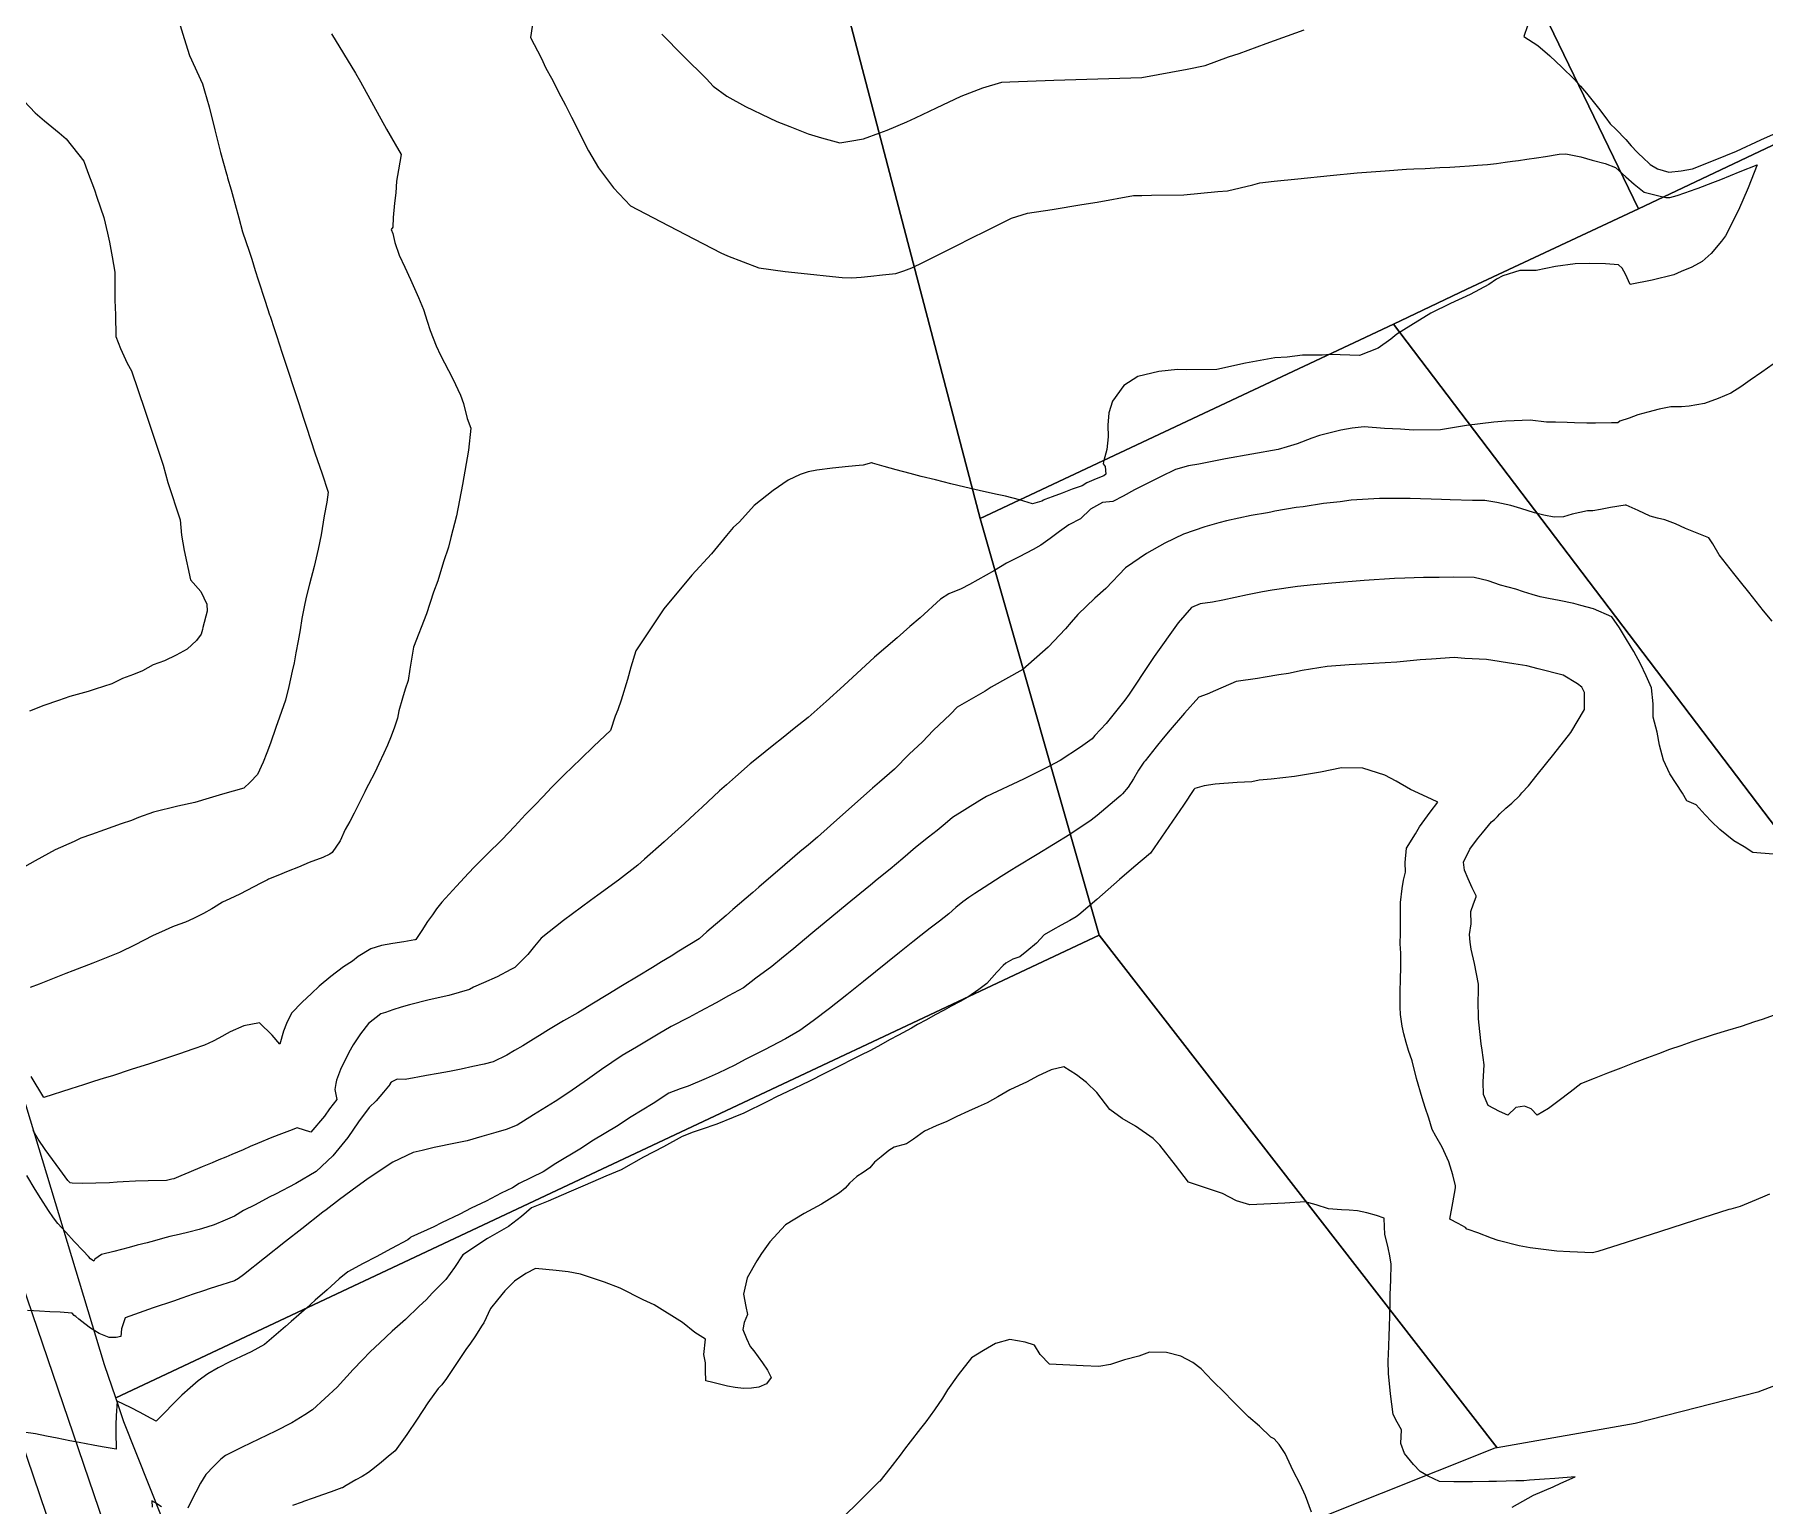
# Model space of a CAD drawing. Header units: inches. Extents: x 11351264 to 11356330, y 6702313 to 6706468.
# Drawn here: x 11352749 to 11353242.9, y 6702904.1 to 6703324.2 of the extents above; entities that cross this region are included whole.
import ezdxf

# ---------------------------------------------------------------- set-up
doc = ezdxf.new("R2010")
doc.units = ezdxf.units.IN
doc.header["$MEASUREMENT"] = 0
doc.layers.add('Shumate_Contours_clip1', color=7, linetype='Continuous', lineweight=0)
doc.layers.add('Shumate_Parcels_clip1', color=7, linetype='Continuous', lineweight=0)
doc.layers.add('Shumate_Streets_clip1', color=7, linetype='Continuous')

msp = doc.modelspace()

# ---------------------------------------------------------------- linework, layer by layer
at = {"layer": 'Shumate_Contours_clip1'}
for points, elevation in [([(11352789.19, 6703331.49), (11352791.74, 6703323.14), (11352793.24, 6703318.24), (11352796.94, 6703310.18), (11352797.52, 6703308.13), (11352798.85, 6703303.59), (11352800.51, 6703297.06), (11352801.58, 6703292.82), (11352802.17, 6703290.53), (11352803.81, 6703284.5), (11352803.99, 6703283.9), (11352804.16, 6703283.33), (11352805.19, 6703279.9), (11352806.35, 6703275.72), (11352807.39, 6703271.89), (11352808.45, 6703267.87), (11352809.4, 6703265.16), (11352810.35, 6703262.34), (11352811.05, 6703260.05), (11352812.04, 6703256.86), (11352812.88, 6703254.15), (11352813.5, 6703252.15), (11352814.18, 6703250.13), (11352814.86, 6703248.1), (11352816.16, 6703244.23), (11352816.29, 6703243.83), (11352817.55, 6703239.99), (11352818.21, 6703237.96), (11352818.87, 6703235.93), (11352819.77, 6703233.19), (11352820.96, 6703229.52), (11352823.44, 6703221.96), (11352824.35, 6703219.15), (11352825.89, 6703214.42), (11352826.54, 6703212.38), (11352829.2, 6703204.44), (11352831.03, 6703199.06), (11352832.91, 6703193.58), (11352832.49, 6703190.67), (11352831.75, 6703186.82), (11352830.82, 6703181.36), (11352830.03, 6703177.3), (11352828.88, 6703172.3), (11352827.51, 6703167.28), (11352826.58, 6703163.59), (11352826.01, 6703160.83), (11352825.33, 6703157.42), (11352824.84, 6703154.17), (11352824.3, 6703151.03), (11352823.66, 6703147.61), (11352823.15, 6703144.77), (11352822.63, 6703142.38), (11352821.64, 6703138.04), (11352820.7, 6703134.13), (11352818.95, 6703129.26), (11352817.94, 6703126.35), (11352816.37, 6703121.89), (11352815.4, 6703119.1), (11352814.34, 6703116.45), (11352812.67, 6703112.92), (11352810.6, 6703110.67), (11352808.77, 6703108.96), (11352802.73, 6703107.24), (11352798.87, 6703106.11), (11352794.81, 6703104.87), (11352789.97, 6703103.89), (11352782.96, 6703102.1), (11352778.76, 6703100.59), (11352776.7, 6703099.72), (11352773.75, 6703098.82), (11352769, 6703097.13), (11352765.29, 6703095.8), (11352762.29, 6703094.71), (11352760.38, 6703093.8), (11352754.91, 6703091.36), (11352749.21, 6703088.23), (11352746.14, 6703086.51)], 1418), ([(11352891.59, 6703329.73), (11352890.67, 6703323.41), (11352893.67, 6703317.6), (11352895.04, 6703314.66), (11352896.63, 6703311.77), (11352899.25, 6703306.5), (11352900.64, 6703304.11), (11352902.35, 6703300.61), (11352902.91, 6703299.59), (11352904.19, 6703297.05), (11352907.17, 6703291.03), (11352910.01, 6703286.15), (11352914.36, 6703280.46), (11352919.15, 6703275.33), (11352927.71, 6703270.8), (11352934.89, 6703267.09), (11352944.96, 6703261.94), (11352946.89, 6703261.06), (11352955.79, 6703257.6), (11352963.35, 6703256.56), (11352969.72, 6703255.87), (11352976.86, 6703255.16), (11352979.57, 6703254.82), (11352982.38, 6703254.75), (11352985.03, 6703254.9), (11352987.77, 6703255.25), (11352991.09, 6703255.57), (11352994.89, 6703256.03), (11352997.21, 6703256.8), (11352999.53, 6703257.59), (11353002.86, 6703259.25), (11353008.55, 6703262.1), (11353011.22, 6703263.44), (11353017.56, 6703266.63), (11353019.56, 6703267.63), (11353027.92, 6703271.8), (11353032.52, 6703273.2), (11353039.58, 6703274.27), (11353048, 6703275.72), (11353052.41, 6703276.4), (11353062.83, 6703278.29), (11353065.13, 6703278.23), (11353067.92, 6703278.37), (11353077.14, 6703278.5), (11353086.89, 6703279.37), (11353089.64, 6703279.59), (11353096.87, 6703281.3), (11353098.83, 6703281.93), (11353102.97, 6703282.32), (11353109.74, 6703283.05), (11353118.94, 6703283.99), (11353126.66, 6703284.73), (11353130.61, 6703285.03), (11353134.64, 6703285.35), (11353140.73, 6703285.78), (11353142.87, 6703285.86), (11353146.08, 6703286), (11353150.3, 6703286.25), (11353153.14, 6703286.41), (11353155.99, 6703286.57), (11353158.71, 6703286.76), (11353161.05, 6703286.93), (11353163.82, 6703287.12), (11353166.46, 6703287.4), (11353168.87, 6703287.75), (11353170.96, 6703288.05), (11353172.72, 6703288.27), (11353175.07, 6703288.65), (11353177.82, 6703289.06), (11353180.4, 6703289.41), (11353184.34, 6703290.12), (11353186.27, 6703290.17), (11353190.51, 6703289.32), (11353193.7, 6703288.38), (11353197.42, 6703287.37), (11353200.4, 6703286.26), (11353203.39, 6703283.61), (11353205.77, 6703281.53), (11353208.57, 6703279.22), (11353212.37, 6703278.25), (11353214.76, 6703277.74), (11353215.95, 6703277.66), (11353218.06, 6703278.3), (11353220.16, 6703279), (11353223.43, 6703280.15), (11353224.03, 6703280.33), (11353228.16, 6703281.97), (11353230.47, 6703282.87), (11353236.04, 6703285.08), (11353240.84, 6703286.99), (11353238.29, 6703280.42), (11353235.55, 6703274.05), (11353231.86, 6703266.72), (11353230.64, 6703265.24), (11353227.76, 6703261.74), (11353225.12, 6703259.4), (11353222.22, 6703257.79), (11353219.17, 6703256.59), (11353217.08, 6703255.61), (11353210.9, 6703254.07), (11353204.57, 6703252.84), (11353203.24, 6703255.77), (11353202.28, 6703257.5), (11353201.24, 6703258.45), (11353197.55, 6703258.76), (11353192.93, 6703258.89), (11353188.88, 6703258.77), (11353183.28, 6703258), (11353177.79, 6703256.88), (11353173.08, 6703256.85), (11353168.28, 6703255.3), (11353166.45, 6703254.33), (11353164.25, 6703252.89), (11353158.91, 6703250.04), (11353153.28, 6703247.43), (11353147.65, 6703244.65), (11353141.99, 6703241.16), (11353137.96, 6703238.66), (11353136.29, 6703237.22), (11353132.6, 6703234.67), (11353127.29, 6703232.61), (11353119, 6703232.88), (11353116.63, 6703232.63), (11353111.06, 6703232.63), (11353106.63, 6703232.05), (11353103.17, 6703231.92), (11353094.74, 6703230.38), (11353086.58, 6703228.61), (11353078.03, 6703228.5), (11353075.36, 6703228.54), (11353069.98, 6703228), (11353064.06, 6703226.57), (11353060.02, 6703223.96), (11353056.8, 6703219.49), (11353055.75, 6703216.22), (11353055.49, 6703212.69), (11353055.52, 6703209.32), (11353055.14, 6703205.72), (11353054.3, 6703202.54), (11353054.22, 6703202.2), (11353054.12, 6703201.59), (11353054.75, 6703200.91), (11353054.93, 6703198.67), (11353054.37, 6703198.19), (11353052.12, 6703197.33), (11353049.49, 6703196.23), (11353048.14, 6703195.33), (11353045.3, 6703194.37), (11353042.44, 6703193.29), (11353039.56, 6703192.17), (11353037.5, 6703191.46), (11353037.1, 6703191.23), (11353036.64, 6703190.94), (11353033.93, 6703190.24), (11353030.29, 6703191.36), (11353026.28, 6703192.42), (11353023.39, 6703192.94), (11353018.69, 6703193.99), (11353014.66, 6703194.94), (11353010.64, 6703195.93), (11353006.27, 6703197.06), (11353002.16, 6703198.03), (11352999.06, 6703198.82), (11352995.07, 6703199.87), (11352991.62, 6703200.89), (11352988.25, 6703201.85), (11352988.16, 6703201.88), (11352987.96, 6703201.93), (11352985.59, 6703201.23), (11352984.44, 6703201.19), (11352981.41, 6703200.82), (11352976.89, 6703200.38), (11352972.38, 6703199.85), (11352969.93, 6703199.35), (11352967.62, 6703198.61), (11352964.24, 6703197), (11352959.9, 6703193.97), (11352954.53, 6703189.74), (11352950.3, 6703185.1), (11352948.46, 6703183.44), (11352946.6, 6703181.13), (11352942.28, 6703175.92), (11352936.65, 6703169.82), (11352928.72, 6703160.21), (11352927.4, 6703158.25), (11352920.72, 6703148.2), (11352919.31, 6703143.51), (11352918.31, 6703140.07), (11352916.49, 6703134.14), (11352915.53, 6703131.38), (11352914.85, 6703129.57), (11352913.47, 6703125.5), (11352908.72, 6703120.94), (11352904.98, 6703117.36), (11352900.22, 6703112.77), (11352896.74, 6703109.23), (11352894.12, 6703106.53), (11352891.93, 6703104.27), (11352889.24, 6703101.46), (11352886.03, 6703098.01), (11352882.54, 6703094.35), (11352881.11, 6703092.93), (11352879.63, 6703091.45), (11352877.51, 6703089.35), (11352874.68, 6703086.52), (11352872.95, 6703084.69), (11352869.51, 6703081.03), (11352865.28, 6703076.41), (11352863.8, 6703074.5), (11352862.63, 6703072.83), (11352861.26, 6703070.91), (11352859.6, 6703068.29), (11352857.86, 6703065.79), (11352857.74, 6703065.71), (11352857.6, 6703065.67), (11352854.49, 6703065.13), (11352851.3, 6703064.64), (11352848.13, 6703064.02), (11352845, 6703063.08), (11352841.46, 6703060.93), (11352839.85, 6703059.62), (11352837.21, 6703057.96), (11352833.65, 6703055.22), (11352830.32, 6703052.42), (11352828.07, 6703050.38), (11352825.43, 6703047.85), (11352822.35, 6703044.69), (11352820.94, 6703041.76), (11352820.09, 6703039.55), (11352819.08, 6703035.89), (11352816.87, 6703038.44), (11352813.22, 6703041.98), (11352808.74, 6703041.12), (11352804.92, 6703039.38), (11352801.63, 6703037.62), (11352800.06, 6703036.75), (11352798.81, 6703036.11), (11352797.55, 6703035.62), (11352794.27, 6703034.45), (11352790.41, 6703033.07), (11352787.04, 6703031.95), (11352781.83, 6703030.26), (11352776.63, 6703028.6), (11352771.26, 6703026.87), (11352768.9, 6703026.16), (11352765.89, 6703025.16), (11352763, 6703024.23), (11352759.44, 6703023.07), (11352751.68, 6703020.62), (11352748.11, 6703026.6)], 1414), ([(11352833.79, 6703324.48), (11352840.63, 6703313.19), (11352842.14, 6703310.75), (11352849.55, 6703297.25), (11352852.03, 6703292.9), (11352853.67, 6703289.95), (11352852.93, 6703285.63), (11352852.38, 6703282.35), (11352852.14, 6703279.06), (11352851.84, 6703276.05), (11352851.4, 6703271.96), (11352851.29, 6703269.18), (11352850.83, 6703268.57), (11352851.35, 6703267.39), (11352851.93, 6703264.87), (11352853.18, 6703261.24), (11352854.75, 6703257.76), (11352856.36, 6703254.29), (11352858.67, 6703249.14), (11352860.06, 6703245.7), (11352861.14, 6703242.37), (11352861.95, 6703239.71), (11352863.71, 6703235.32), (11352864.94, 6703232.65), (11352867.19, 6703228.25), (11352868.48, 6703225.91), (11352870.62, 6703221.2), (11352871.5, 6703218.87), (11352872.58, 6703214.53), (11352873.63, 6703211.85), (11352872.97, 6703205.56), (11352871.2, 6703195.72), (11352869.55, 6703186.8), (11352867.88, 6703180.59), (11352867.26, 6703177.79), (11352865.79, 6703173.66), (11352864.18, 6703168.22), (11352862.96, 6703164.98), (11352860.93, 6703158.75), (11352857.23, 6703149.25), (11352856.14, 6703142.97), (11352855.74, 6703139.76), (11352854.81, 6703137.27), (11352854.1, 6703134.66), (11352853.02, 6703131.04), (11352852.69, 6703128.94), (11352851.81, 6703126.38), (11352850.83, 6703123.84), (11352849.78, 6703121.31), (11352848.78, 6703118.97), (11352847.34, 6703115.93), (11352846.17, 6703113.44), (11352844.42, 6703110), (11352843.89, 6703109.16), (11352843.31, 6703107.9), (11352841.56, 6703104.29), (11352840.32, 6703101.88), (11352839.03, 6703099.49), (11352837.72, 6703097.16), (11352836.3, 6703093.99), (11352834.03, 6703090.61), (11352833.34, 6703090.18), (11352831.34, 6703089.18), (11352827.4, 6703087.74), (11352824.43, 6703086.47), (11352821.46, 6703085.25), (11352818.47, 6703084.08), (11352815.84, 6703083.02), (11352815.5, 6703082.84), (11352813.62, 6703081.85), (11352811.62, 6703080.8), (11352809.61, 6703079.76), (11352807.64, 6703078.7), (11352804.83, 6703077.37), (11352802.68, 6703076.4), (11352800.11, 6703074.77), (11352799.62, 6703074.48), (11352797.23, 6703073.2), (11352794.43, 6703071.75), (11352792.14, 6703070.74), (11352790.26, 6703070.03), (11352788.38, 6703069.34), (11352786.35, 6703068.42), (11352782.71, 6703066.77), (11352777.76, 6703064.28), (11352773.31, 6703062.02), (11352765.64, 6703059.01), (11352759.95, 6703056.81), (11352757.97, 6703056.03), (11352754.62, 6703054.71), (11352750.31, 6703053.04), (11352747.82, 6703052.08)], 1416), ([(11352928.13, 6703324.36), (11352934.21, 6703318.15), (11352940.91, 6703311.55), (11352942.82, 6703309.5), (11352946.71, 6703306.61), (11352952.02, 6703303.65), (11352958.8, 6703300.42), (11352960.96, 6703299.4), (11352964.7, 6703298.01), (11352969.95, 6703295.88), (11352973.68, 6703294.75), (11352978.98, 6703293.27), (11352981.8, 6703293.75), (11352985.71, 6703294.46), (11352990.35, 6703296.2), (11352992.51, 6703296.93), (11352998.08, 6703299.28), (11353000.51, 6703300.47), (11353006.56, 6703303.28), (11353013.58, 6703306.62), (11353019.8, 6703309.06), (11353025.21, 6703310.68), (11353027.49, 6703310.7), (11353040.09, 6703311.21), (11353052.61, 6703311.6), (11353065.14, 6703312.01), (11353078.14, 6703314.4), (11353083.27, 6703315.43), (11353089.9, 6703317.87), (11353092.93, 6703318.85), (11353100.71, 6703321.73), (11353111.52, 6703325.58)], 1412), ([(11353175.33, 6703326.77), (11353174.22, 6703323.69), (11353178.19, 6703321.14), (11353181.69, 6703318.12), (11353185.12, 6703314.93), (11353188.64, 6703311.48), (11353190.39, 6703309.52), (11353192.15, 6703307.48), (11353195.56, 6703303.17), (11353197.68, 6703300.47), (11353198.9, 6703298.76), (11353200.47, 6703297.21), (11353203.35, 6703294.23), (11353204.92, 6703292.41), (11353206.55, 6703290.64), (11353208.67, 6703288.61), (11353209.78, 6703287.67), (11353210.27, 6703287.17), (11353212.41, 6703285.93), (11353215.64, 6703284.96), (11353219.18, 6703285.3), (11353222.41, 6703285.93), (11353228.85, 6703288.47), (11353234.93, 6703290.96), (11353241.88, 6703294.14), (11353248.99, 6703297.28)], 1412), ([(11352746.08, 6703305.23), (11352749.17, 6703301.87), (11352751.84, 6703299.61), (11352756.02, 6703296.14), (11352758.04, 6703294.42), (11352763.08, 6703288.08), (11352764.19, 6703285.17), (11352766.17, 6703279.86), (11352766.81, 6703277.77), (11352768.79, 6703271.97), (11352769.91, 6703267.49), (11352770.44, 6703264.93), (11352771.23, 6703260.74), (11352771.94, 6703256.39), (11352771.95, 6703248.36), (11352772.16, 6703244.18), (11352772.27, 6703238.04), (11352773.59, 6703234.55), (11352775.52, 6703230.34), (11352776.71, 6703228.16), (11352780.5, 6703216.97), (11352782.01, 6703212.37), (11352785.77, 6703201.24), (11352787.08, 6703196.33), (11352790.59, 6703185.67), (11352791.03, 6703181.27), (11352791.71, 6703176.87), (11352793.57, 6703168.53), (11352796.47, 6703165.19), (11352798.18, 6703161.56), (11352798.34, 6703159.54), (11352797.06, 6703154.9), (11352796.94, 6703154.28), (11352796.58, 6703152.96), (11352795.23, 6703151.19), (11352792.58, 6703148.65), (11352789.48, 6703146.98), (11352786.14, 6703145.4), (11352782.86, 6703144.18), (11352779.86, 6703142.51), (11352777.29, 6703141.45), (11352774.19, 6703140.27), (11352771.12, 6703138.82), (11352766.38, 6703137.25), (11352764.36, 6703136.6), (11352759.15, 6703135.16), (11352755.92, 6703134.02), (11352751.72, 6703132.58), (11352747.64, 6703131.03)], 1420), ([(11353245.45, 6703230.06), (11353242.22, 6703227.79), (11353238.87, 6703225.54), (11353236.19, 6703223.66), (11353233.29, 6703221.78), (11353229.75, 6703220.25), (11353225.83, 6703218.88), (11353221.42, 6703218.12), (11353219.25, 6703217.95), (11353216.18, 6703217.94), (11353212.87, 6703217.26), (11353209.62, 6703216.41), (11353206.78, 6703215.62), (11353204.33, 6703214.71), (11353201.68, 6703213.82), (11353201.11, 6703213.34), (11353199.29, 6703213.34), (11353194.74, 6703213.29), (11353192.22, 6703213.24), (11353188.68, 6703213.33), (11353186.63, 6703213.43), (11353183.32, 6703213.49), (11353180.69, 6703213.5), (11353176.01, 6703214.07), (11353171.51, 6703213.9), (11353169.05, 6703213.81), (11353165.68, 6703213.57), (11353157.83, 6703212.57), (11353150.44, 6703211.32), (11353142.78, 6703211.23), (11353139.07, 6703211.49), (11353134.48, 6703211.74), (11353128.65, 6703212.15), (11353125.2, 6703211.79), (11353121.98, 6703211.29), (11353115.93, 6703209.76), (11353113.71, 6703208.94), (11353109.54, 6703207.31), (11353106.64, 6703206.46), (11353104.09, 6703205.72), (11353096.56, 6703204.43), (11353089.02, 6703203.01), (11353081.48, 6703201.51), (11353078.51, 6703201.01), (11353074.76, 6703200.01), (11353070.46, 6703197.89), (11353066.46, 6703195.95), (11353063.04, 6703194.18), (11353059.82, 6703192.43), (11353056.89, 6703190.91), (11353053.9, 6703190.61), (11353050.56, 6703188.69), (11353047.64, 6703185.91), (11353044.35, 6703184.2), (11353041.64, 6703182.3), (11353039.04, 6703180.28), (11353036.32, 6703178.38), (11353034.1, 6703177.15), (11353030.16, 6703175.08), (11353026.51, 6703173.23), (11353023.13, 6703171.2), (11353018.37, 6703168.48), (11353015.99, 6703167.18), (11353013.6, 6703165.89), (11353010.06, 6703164.52), (11353007.7, 6703163.01), (11353001.88, 6703157.64), (11352998.94, 6703155.17), (11352995.36, 6703151.92), (11352988.86, 6703146.44), (11352980.13, 6703138.36), (11352975, 6703133.75), (11352969.9, 6703129.16), (11352965.91, 6703126.03), (11352962.76, 6703123.46), (11352959.62, 6703120.99), (11352955.67, 6703117.73), (11352953.37, 6703115.9), (11352949.19, 6703112.25), (11352946.6, 6703109.97), (11352944.64, 6703108.23), (11352939.61, 6703103.59), (11352937.56, 6703101.66), (11352934.59, 6703098.93), (11352930.99, 6703095.63), (11352928.82, 6703093.69), (11352923.2, 6703088.71), (11352921.25, 6703086.99), (11352915.71, 6703082.67), (11352909.87, 6703078.45), (11352907.76, 6703076.91), (11352900.09, 6703071.16), (11352893.68, 6703066.17), (11352891.76, 6703063.9), (11352889.91, 6703061.44), (11352886.45, 6703058.02), (11352886.14, 6703057.8), (11352885.79, 6703057.59), (11352885.05, 6703057.17), (11352881.15, 6703055.11), (11352877.21, 6703053.38), (11352874.37, 6703052.13), (11352873.2, 6703051.45), (11352867.33, 6703049.8), (11352861.71, 6703048.5), (11352856.12, 6703047.08), (11352853.71, 6703046.41), (11352851.32, 6703045.63), (11352849.22, 6703044.92), (11352847.86, 6703044.56), (11352844.41, 6703041.81), (11352842.13, 6703038.81), (11352840.01, 6703035.68), (11352838.77, 6703033.52), (11352836.39, 6703028.62), (11352835.24, 6703025.61), (11352835.04, 6703024.68), (11352834.77, 6703022.88), (11352835.36, 6703020.09), (11352833.25, 6703017.43), (11352831.84, 6703015.35), (11352827.93, 6703010.77), (11352824.01, 6703011.99), (11352821.79, 6703011.07), (11352819.51, 6703010.27), (11352816.82, 6703009.25), (11352812.65, 6703007.49), (11352810.6, 6703006.6), (11352808.56, 6703005.72), (11352805.38, 6703004.37), (11352803.63, 6703003.61), (11352801.67, 6703002.79), (11352799.72, 6703001.98), (11352796.88, 6703000.8), (11352793.04, 6702999.19), (11352790.81, 6702998.26), (11352788.82, 6702997.42), (11352788.26, 6702997.3), (11352786.73, 6702996.97), (11352781.52, 6702996.82), (11352777.88, 6702996.73), (11352774.31, 6702996.53), (11352772.6, 6702996.43), (11352770.47, 6702996.27), (11352766.51, 6702996.14), (11352762.8, 6702996.11), (11352759.74, 6702996.13), (11352759.17, 6702996.23), (11352758.55, 6702996.92), (11352757.79, 6702998.01), (11352756.24, 6703000.03), (11352754.12, 6703002.93), (11352752.1, 6703005.76), (11352750.1, 6703008.69), (11352748.61, 6703011.22)], 1412), ([(11353245.18, 6703156.68), (11353242.7, 6703159.6), (11353238.46, 6703164.96), (11353236.1, 6703167.94), (11353234.22, 6703170.32), (11353229.96, 6703175.65), (11353228.18, 6703178.74), (11353227.04, 6703180.48), (11353223.71, 6703181.83), (11353220.43, 6703183.15), (11353217.53, 6703184.52), (11353214.53, 6703185.62), (11353212.42, 6703186.14), (11353210.27, 6703186.67), (11353206.88, 6703188.27), (11353203.46, 6703189.85), (11353203.2, 6703189.81), (11353198.94, 6703189.18), (11353196.15, 6703188.54), (11353193.98, 6703188.24), (11353192.4, 6703188.21), (11353188.07, 6703187.22), (11353185.56, 6703186.53), (11353182.93, 6703186.38), (11353179.97, 6703186.96), (11353177.25, 6703187.63), (11353173.41, 6703188.9), (11353170.51, 6703189.71), (11353166.55, 6703190.63), (11353163.14, 6703191.13), (11353159.54, 6703191.2), (11353153.16, 6703191.31), (11353150.7, 6703191.4), (11353141.8, 6703191.72), (11353133.06, 6703191.75), (11353124.94, 6703191.21), (11353121.76, 6703190.77), (11353117.02, 6703190.3), (11353111.27, 6703189.35), (11353109.26, 6703189.11), (11353103.19, 6703188.11), (11353102.03, 6703187.81), (11353101.06, 6703187.64), (11353096.35, 6703186.83), (11353089.37, 6703185.36), (11353087.11, 6703184.76), (11353083.19, 6703183.66), (11353077.06, 6703181.54), (11353071.77, 6703178.95), (11353066.52, 6703176.02), (11353060.49, 6703171.88), (11353054.88, 6703166.06), (11353051.73, 6703163.28), (11353046.94, 6703158.55), (11353045, 6703156.36), (11353043.4, 6703154.47), (11353038.44, 6703149.29), (11353031.22, 6703142.84), (11353022.19, 6703137.87), (11353020.44, 6703136.73), (11353012.48, 6703132.1), (11353010.5, 6703130.08), (11353005.63, 6703125.45), (11353002.54, 6703122.26), (11352998.78, 6703118.71), (11352994.6, 6703114.43), (11352990.31, 6703110.68), (11352988.3, 6703108.99), (11352983.23, 6703104.52), (11352976.31, 6703098.36), (11352972.57, 6703095.01), (11352969.99, 6703092.85), (11352967.57, 6703090.84), (11352963.23, 6703087.09), (11352955.82, 6703080.71), (11352954.15, 6703079.21), (11352948.42, 6703074.32), (11352946.49, 6703072.59), (11352941.02, 6703067.95), (11352938.83, 6703065.99), (11352933, 6703062.42), (11352930.83, 6703061.02), (11352928.04, 6703059.35), (11352925.42, 6703057.77), (11352921.36, 6703055.32), (11352916.87, 6703052.64), (11352912.74, 6703050.1), (11352908.19, 6703047.29), (11352904.18, 6703044.8), (11352900.02, 6703042.52), (11352898.11, 6703041.41), (11352895.75, 6703040), (11352893.2, 6703038.38), (11352891.45, 6703037.29), (11352888.42, 6703035.43), (11352886.08, 6703034.03), (11352883.83, 6703032.74), (11352880, 6703030.78), (11352877.45, 6703030.2), (11352874.16, 6703029.5), (11352870.87, 6703028.75), (11352870.79, 6703028.73), (11352867.55, 6703028.11), (11352864.26, 6703027.52), (11352860.96, 6703026.9), (11352858.42, 6703026.44), (11352857.43, 6703026.3), (11352854.84, 6703025.79), (11352852.55, 6703025.83), (11352850.87, 6703024.98), (11352850.47, 6703024.55), (11352850.56, 6703024.44), (11352848.71, 6703022.18), (11352846.55, 6703019.66), (11352844.6, 6703017.8), (11352841.56, 6703013.67), (11352838.51, 6703009.18), (11352834.18, 6703004.01), (11352829.44, 6702999.5), (11352823.67, 6702996.07), (11352817.85, 6702993.02), (11352816, 6702992.14), (11352812.03, 6702990.01), (11352808.68, 6702988.32), (11352806.1, 6702986.75), (11352803.48, 6702985.56), (11352800.31, 6702984.25), (11352798.27, 6702983.6), (11352796.02, 6702982.97), (11352793.06, 6702982.18), (11352790.28, 6702981.53), (11352787.65, 6702980.95), (11352785.52, 6702980.32), (11352783.3, 6702979.66), (11352781.23, 6702979.13), (11352778.31, 6702978.42), (11352776.03, 6702977.82), (11352771.68, 6702976.69), (11352768.16, 6702975.78), (11352766.24, 6702974.48), (11352765.98, 6702973.91), (11352765.02, 6702974.54), (11352764.46, 6702975.18), (11352762.92, 6702976.86), (11352760.35, 6702979.51), (11352757.93, 6702982.16), (11352755.68, 6702984.65), (11352754.42, 6702986.26), (11352753.04, 6702988.37), (11352750.86, 6702991.79), (11352749.2, 6702994.4), (11352746.85, 6702998.32)], 1410), ([(11353245.49, 6703090.13), (11353241.88, 6703090.44), (11353239.65, 6703090.58), (11353237.11, 6703092.22), (11353234.22, 6703093.98), (11353230.22, 6703097.22), (11353227.8, 6703099.43), (11353226.05, 6703101.42), (11353223.45, 6703104.24), (11353220.8, 6703105.33), (11353219.55, 6703107.59), (11353215.96, 6703113.12), (11353214.11, 6703116.97), (11353213, 6703121.24), (11353212.35, 6703124.98), (11353211.13, 6703129.26), (11353211.14, 6703133.06), (11353210.66, 6703137.61), (11353209.17, 6703141.09), (11353207.55, 6703144.5), (11353205.66, 6703148.03), (11353203.57, 6703151.41), (11353201.54, 6703154.77), (11353199.36, 6703157.89), (11353194.16, 6703160.25), (11353190.52, 6703161.18), (11353188.52, 6703161.75), (11353184.36, 6703162.6), (11353181.31, 6703163.15), (11353178.9, 6703163.61), (11353176.63, 6703164.29), (11353174.16, 6703165.11), (11353171.91, 6703165.82), (11353167.61, 6703167), (11353164.03, 6703168.23), (11353162.07, 6703168.68), (11353160.05, 6703169.13), (11353154.25, 6703169.22), (11353150.04, 6703169.15), (11353145.55, 6703169.17), (11353140.26, 6703168.95), (11353137.32, 6703168.84), (11353128.61, 6703168.35), (11353119.39, 6703167.58), (11353114.16, 6703167.04), (11353109.57, 6703166.57), (11353102.4, 6703165.52), (11353099.65, 6703165.03), (11353095.32, 6703164.24), (11353088.32, 6703162.72), (11353085.31, 6703162.07), (11353081.79, 6703161.61), (11353079.33, 6703160.57), (11353075.53, 6703156.19), (11353068.66, 6703146.56), (11353067.53, 6703144.9), (11353061.52, 6703135.87), (11353060.28, 6703134.13), (11353054.98, 6703127.49), (11353051.8, 6703124.03), (11353050.98, 6703123.07), (11353047.68, 6703120.66), (11353041.89, 6703116.86), (11353038.8, 6703115.25), (11353031.43, 6703111.56), (11353020.83, 6703106.62), (11353018.93, 6703105.5), (11353011.11, 6703100.62), (11353009.03, 6703098.81), (11353006.72, 6703096.94), (11353004.27, 6703095.02), (11353000.55, 6703092), (11352996.93, 6703088.94), (11352993.32, 6703085.88), (11352989.61, 6703082.86), (11352987.68, 6703081.29), (11352984.64, 6703078.81), (11352981, 6703075.84), (11352976.63, 6703072.27), (11352971.23, 6703067.74), (11352968.83, 6703065.74), (11352965.83, 6703063.2), (11352962.34, 6703060.32), (11352959.52, 6703058.07), (11352954.96, 6703054.73), (11352951.44, 6703051.93), (11352947.15, 6703049.67), (11352943.67, 6703047.69), (11352938.95, 6703045.24), (11352935.83, 6703043.52), (11352930.76, 6703040.9), (11352927.06, 6703038.71), (11352924.66, 6703037.28), (11352920.87, 6703035.03), (11352916.81, 6703032.59), (11352910.94, 6703028.67), (11352906.86, 6703025.8), (11352901.54, 6703022.09), (11352897.66, 6703019.47), (11352891.52, 6703015.67), (11352886.83, 6703012.76), (11352883.72, 6703011.5), (11352880.77, 6703010.63), (11352876.69, 6703009.46), (11352872.52, 6703008.25), (11352869.2, 6703007.58), (11352863.15, 6703006.31), (11352859.71, 6703005.48), (11352857.12, 6703004.9), (11352851.36, 6703002.18), (11352846.25, 6702998.81), (11352843.93, 6702997.17), (11352841.18, 6702995.23), (11352836.13, 6702991.52), (11352832.32, 6702988.52), (11352831.34, 6702987.84), (11352825.31, 6702983.11), (11352820.66, 6702979.46), (11352814.65, 6702974.73), (11352808.69, 6702970.01), (11352807.24, 6702968.91), (11352806.11, 6702968.32), (11352802.55, 6702967.17), (11352799.2, 6702966.07), (11352797.28, 6702965.43), (11352794.34, 6702964.42), (11352791.1, 6702963.31), (11352788.66, 6702962.49), (11352782.94, 6702960.55), (11352778.9, 6702959.18), (11352774.89, 6702957.69), (11352773.88, 6702954.56), (11352773.69, 6702952.39), (11352772.3, 6702952.11), (11352771.44, 6702952.13), (11352770.3, 6702952.07), (11352767.49, 6702953.19), (11352765.03, 6702954.73), (11352763.43, 6702955.95), (11352761.68, 6702957.37), (11352760.78, 6702958.08), (11352760.31, 6702958.39), (11352759.76, 6702959.03), (11352756.33, 6702959.28), (11352753.36, 6702959.45), (11352750.46, 6702959.63), (11352746.98, 6702959.79)], 1408), ([(11353246.8, 6703044.51), (11353242.3, 6703042.96), (11353240.06, 6703042.23), (11353236.32, 6703040.95), (11353232.36, 6703039.81), (11353228.32, 6703038.58), (11353222.19, 6703036.51), (11353219.04, 6703035.4), (11353215.87, 6703034.31), (11353212.69, 6703033.13), (11353209.57, 6703031.96), (11353205.7, 6703030.5), (11353201.89, 6703029.03), (11353198.09, 6703027.55), (11353194.29, 6703026.06), (11353190.67, 6703024.63), (11353190.54, 6703024.53), (11353190.52, 6703024.51), (11353190.5, 6703024.5), (11353187.45, 6703022.14), (11353184.37, 6703019.74), (11353181.26, 6703017.48), (11353178.09, 6703015.56), (11353176.36, 6703017.37), (11353174.47, 6703018.19), (11353171.98, 6703017.78), (11353169.7, 6703015.63), (11353167.27, 6703016.61), (11353164.04, 6703018.37), (11353162.76, 6703021.48), (11353162.65, 6703025.15), (11353162.89, 6703029.97), (11353162.38, 6703034.15), (11353162.06, 6703035.92), (11353161.69, 6703039.53), (11353161.32, 6703043.14), (11353161.21, 6703048.47), (11353161.32, 6703050.55), (11353161.34, 6703053.01), (11353160.19, 6703058.9), (11353159.16, 6703062.99), (11353158.87, 6703065.04), (11353158.68, 6703067.2), (11353159.18, 6703070.23), (11353159.06, 6703073.8), (11353159.91, 6703075.92), (11353160.62, 6703077.92), (11353160.6, 6703078.17), (11353160.59, 6703078.25), (11353159.46, 6703080.56), (11353158.31, 6703083.07), (11353157.29, 6703085.55), (11353156.97, 6703087.85), (11353158.84, 6703091.53), (11353161.03, 6703094.56), (11353162.4, 6703096.22), (11353165.02, 6703099.37), (11353165.9, 6703100.04), (11353166.7, 6703100.91), (11353167.43, 6703101.68), (11353169.07, 6703103.24), (11353170.84, 6703104.75), (11353173.06, 6703106.93), (11353173.67, 6703107.61), (11353175.6, 6703109.69), (11353178.08, 6703112.8), (11353182.84, 6703118.67), (11353187.63, 6703124.88), (11353191.57, 6703131.44), (11353191.6, 6703136.28), (11353190.75, 6703137.84), (11353189.54, 6703138.8), (11353185.46, 6703141.26), (11353178.34, 6703143.08), (11353175.07, 6703143.89), (11353171.42, 6703144.51), (11353163.53, 6703145.76), (11353157.41, 6703146.06), (11353154.32, 6703146.27), (11353147.85, 6703145.79), (11353144.61, 6703145.62), (11353137.95, 6703145.01), (11353127.98, 6703144.43), (11353124.38, 6703144.26), (11353118.05, 6703143.72), (11353110.91, 6703142.59), (11353107.05, 6703141.77), (11353104.32, 6703141.32), (11353100.37, 6703140.73), (11353098.22, 6703140.35), (11353092.1, 6703139.45), (11353086.19, 6703136.87), (11353083.81, 6703135.84), (11353081.4, 6703135.02), (11353077.34, 6703130.38), (11353073.29, 6703125.63), (11353071.31, 6703123.27), (11353069.24, 6703120.75), (11353066.09, 6703116.78), (11353065.79, 6703116.44), (11353064.21, 6703114.1), (11353062.81, 6703111.67), (11353061.29, 6703109.3), (11353059.65, 6703107.39), (11353059.22, 6703106.91), (11353058.64, 6703106.39), (11353052.41, 6703101.18), (11353050.7, 6703099.89), (11353044.65, 6703095.77), (11353035.26, 6703090.03), (11353029.32, 6703086.41), (11353028.02, 6703085.68), (11353025.04, 6703083.79), (11353020.13, 6703080.64), (11353017.53, 6703078.93), (11353015.76, 6703077.73), (11353014.08, 6703076.56), (11353012.09, 6703074.91), (11353010.04, 6703073.14), (11353007.39, 6703071.04), (11353004.71, 6703068.98), (11353002.05, 6703066.9), (11352999.79, 6703065.1), (11352999.34, 6703064.74), (11352995.99, 6703062.04), (11352992.55, 6703059.27), (11352989.11, 6703056.5), (11352985.66, 6703053.74), (11352980.94, 6703050), (11352975.98, 6703046.07), (11352971.34, 6703042.56), (11352967.51, 6703039.73), (11352963.4, 6703037.44), (11352957.43, 6703034.24), (11352951.9, 6703031.5), (11352948.97, 6703029.92), (11352944.2, 6703027.58), (11352940.81, 6703026.07), (11352935.64, 6703023.83), (11352933.38, 6703023.13), (11352930.15, 6703021.84), (11352925.61, 6703018.88), (11352919.4, 6703015.12), (11352915.17, 6703012.38), (11352908.64, 6703008.43), (11352904.7, 6703005.88), (11352897.88, 6703001.74), (11352894.21, 6702999.38), (11352887.4, 6702996.1), (11352885.45, 6702994.82), (11352882.23, 6702993.27), (11352877.96, 6702991.07), (11352873.73, 6702989.06), (11352870.48, 6702987.33), (11352865.18, 6702984.86), (11352863.01, 6702983.66), (11352856.46, 6702980.73), (11352856.14, 6702980.43), (11352855.6, 6702980.01), (11352850.99, 6702977.49), (11352846.57, 6702975.15), (11352842.86, 6702973.18), (11352838.5, 6702970.8), (11352836, 6702968.84), (11352832.56, 6702965.72), (11352829.19, 6702962.73), (11352826.64, 6702960.43), (11352822.29, 6702956.63), (11352820.71, 6702955.2), (11352814.73, 6702950.07), (11352810.9, 6702947.95), (11352808.06, 6702946.63), (11352804.8, 6702945.17), (11352801.45, 6702943.42), (11352798.47, 6702941.74), (11352795.75, 6702939.71), (11352793.44, 6702937.67), (11352791.12, 6702935.62), (11352788.5, 6702933.06), (11352786.22, 6702930.69), (11352783.77, 6702928.2), (11352781.08, 6702929.64), (11352779.18, 6702930.65), (11352776.42, 6702932.07), (11352772.64, 6702933.88), (11352772.29, 6702929.71), (11352772.25, 6702927.12), (11352772.26, 6702925.04), (11352772.36, 6702920.23), (11352768.3, 6702920.88), (11352765.77, 6702921.31), (11352761.81, 6702922.05), (11352759.13, 6702922.56), (11352755.51, 6702923.29), (11352752.46, 6702923.91), (11352749.28, 6702924.56), (11352745.86, 6702925.03)], 1406), ([(11353244.42, 6702993.06), (11353242.4, 6702992.16), (11353239.44, 6702990.9), (11353236.04, 6702989.48), (11353233.33, 6702988.76), (11353232.78, 6702988.61), (11353223, 6702985.49), (11353213.22, 6702982.36), (11353203.45, 6702979.23), (11353195.32, 6702976.65), (11353193.84, 6702976.29), (11353187.34, 6702976.55), (11353183.67, 6702976.71), (11353176.06, 6702977.68), (11353172.9, 6702978.29), (11353166.92, 6702979.82), (11353165.01, 6702980.42), (11353161.07, 6702981.99), (11353158.34, 6702982.9), (11353157.96, 6702983.07), (11353157.6, 6702983.55), (11353155.46, 6702984.65), (11353153.11, 6702985.84), (11353153.97, 6702990.55), (11353154.74, 6702994.8), (11353154.72, 6702995.4), (11353153.95, 6702998.54), (11353152.84, 6703002.24), (11353150.95, 6703006.46), (11353149.13, 6703009.61), (11353148.1, 6703011.5), (11353147.15, 6703014.77), (11353146.11, 6703017.82), (11353145.18, 6703020.51), (11353143.55, 6703026.07), (11353142.32, 6703031.07), (11353141.35, 6703034.1), (11353140.68, 6703036.35), (11353140, 6703038.83), (11353139.5, 6703040.98), (11353139.17, 6703043.02), (11353139.03, 6703044.34), (11353138.94, 6703046.43), (11353138.9, 6703049.08), (11353138.93, 6703051.53), (11353138.98, 6703053.77), (11353139.09, 6703058.47), (11353139.1, 6703061.9), (11353138.92, 6703064.56), (11353138.99, 6703067.61), (11353139, 6703070.18), (11353138.99, 6703076.29), (11353139.46, 6703080.34), (11353139.85, 6703082.73), (11353140.41, 6703085.03), (11353140.39, 6703087.79), (11353140.77, 6703091.88), (11353143.28, 6703095.97), (11353144.45, 6703097.96), (11353147.54, 6703102.11), (11353149.65, 6703104.95), (11353147.84, 6703105.81), (11353141.85, 6703108.64), (11353137.83, 6703111.01), (11353134.58, 6703112.75), (11353128.31, 6703114.7), (11353122.22, 6703114.82), (11353116.18, 6703113.53), (11353108.79, 6703112.35), (11353102.07, 6703111.59), (11353098.68, 6703111.25), (11353096.61, 6703110.79), (11353092.4, 6703110.65), (11353086.07, 6703110.16), (11353082.99, 6703109.61), (11353080.35, 6703108.88), (11353080.11, 6703108.68), (11353080.05, 6703108.59), (11353077.04, 6703104.17), (11353073.9, 6703099.59), (11353070.76, 6703095.02), (11353067.61, 6703090.47), (11353062.87, 6703086.39), (11353058.76, 6703082.86), (11353057.17, 6703081.46), (11353052.31, 6703077.17), (11353047.23, 6703072.82), (11353046.4, 6703072.26), (11353044.59, 6703071.24), (11353042.16, 6703069.88), (11353039.72, 6703068.51), (11353037.29, 6703067.14), (11353035.07, 6703064.75), (11353032.33, 6703062.4), (11353030.35, 6703060.83), (11353028.38, 6703060.13), (11353026.33, 6703059.02), (11353025.55, 6703058.31), (11353023.76, 6703056.47), (11353020.91, 6703053.23), (11353018.62, 6703051.45), (11353015.54, 6703049.28), (11353013.32, 6703048.07), (11353010.77, 6703046.69), (11353008.71, 6703045.57), (11353006.19, 6703044.21), (11353003.68, 6703042.84), (11353001.17, 6703041.47), (11352999.38, 6703040.48), (11352995.72, 6703038.47), (11352993.17, 6703037.07), (11352990.63, 6703035.65), (11352987.68, 6703034.08), (11352984.72, 6703032.6), (11352982.81, 6703031.65), (11352978.77, 6703029.62), (11352974.53, 6703027.48), (11352970.31, 6703025.26), (11352963.92, 6703022.28), (11352960.89, 6703020.79), (11352958.68, 6703019.71), (11352956.2, 6703018.48), (11352953.42, 6703017.12), (11352951.51, 6703016.17), (11352948.5, 6703014.89), (11352943.86, 6703013.03), (11352939.39, 6703011.54), (11352937.06, 6703010.69), (11352933.92, 6703009.54), (11352928.6, 6703006.57), (11352922.92, 6703003.63), (11352916.53, 6703000.02), (11352912.12, 6702998.17), (11352906.23, 6702995.55), (11352901.53, 6702993.63), (11352895.72, 6702991.07), (11352890.94, 6702989.08), (11352888.02, 6702986.67), (11352884.37, 6702983.82), (11352878.39, 6702980.36), (11352871.32, 6702975.66), (11352868.93, 6702972.07), (11352866.43, 6702968.68), (11352862.65, 6702964.85), (11352860.8, 6702962.88), (11352858.86, 6702961.02), (11352854.96, 6702957.22), (11352851.15, 6702953.93), (11352847.57, 6702950.56), (11352844.84, 6702948.02), (11352842.69, 6702945.75), (11352839.98, 6702942.94), (11352835.39, 6702937.9), (11352828.39, 6702931.44), (11352826.18, 6702930.02), (11352822.45, 6702927.76), (11352817.83, 6702925.37), (11352808.3, 6702920.76), (11352803.51, 6702918.36), (11352802.18, 6702917.35), (11352800.23, 6702915.34), (11352797.97, 6702912.91), (11352796.45, 6702910.52), (11352795.07, 6702907.89), (11352793.91, 6702905.7), (11352792.81, 6702903.38)], 1404), ([(11353170.94, 6702903.59), (11353173.97, 6702905.35), (11353177.03, 6702907.03), (11353182.59, 6702909.47), (11353184.83, 6702910.45), (11353188.91, 6702912.25), (11353183.07, 6702911.84), (11353180.18, 6702911.64), (11353175.9, 6702911.3), (11353174.22, 6702911.16), (11353171.96, 6702911.13), (11353166.39, 6702910.99), (11353164.25, 6702910.96), (11353159.55, 6702910.89), (11353156.37, 6702910.9), (11353154.22, 6702910.88), (11353150.13, 6702910.91), (11353146.9, 6702912.44), (11353144.62, 6702913.84), (11353142.7, 6702915.8), (11353140.18, 6702918.98), (11353139.15, 6702921.78), (11353139.28, 6702925.68), (11353138.09, 6702927.89), (11353136.95, 6702930.14), (11353136.16, 6702935.96), (11353135.61, 6702941.78), (11353135.51, 6702945.36), (11353135.67, 6702949.51), (11353135.8, 6702952.71), (11353135.88, 6702954.91), (11353135.97, 6702958.53), (11353136.07, 6702961.98), (11353136.11, 6702964.38), (11353136.22, 6702968.45), (11353136.4, 6702973.02), (11353135.98, 6702975.39), (11353135.5, 6702977.74), (11353134.56, 6702981.64), (11353134.49, 6702983.74), (11353134.37, 6702986.18), (11353132.18, 6702986.91), (11353129.4, 6702987.72), (11353128.09, 6702987.95), (11353126.76, 6702988.3), (11353124.39, 6702988.49), (11353122.22, 6702988.54), (11353118.47, 6702988.86), (11353114.93, 6702990), (11353111.81, 6702990.79), (11353105.97, 6702990.46), (11353102, 6702990.26), (11353096, 6702989.95), (11353092.2, 6702991.12), (11353088.18, 6702993.18), (11353082.19, 6702995.19), (11353078.53, 6702996.41), (11353074.79, 6703001.28), (11353070.3, 6703007.06), (11353068.44, 6703008.88), (11353063.35, 6703012.48), (11353059.57, 6703014.62), (11353056.04, 6703017.21), (11353052.35, 6703022.08), (11353049.33, 6703024.96), (11353046.55, 6703027.07), (11353042.86, 6703029.41), (11353039.28, 6703028.58), (11353037.85, 6703027.92), (11353035.57, 6703026.86), (11353032.28, 6703024.98), (11353030.17, 6703024.02), (11353027.53, 6703022.78), (11353024.07, 6703020.81), (11353021.05, 6703019.09), (11353018.47, 6703017.94), (11353015.65, 6703016.69), (11353012.34, 6703015.23), (11353009.47, 6703013.76), (11353006.43, 6703012.55), (11353003.14, 6703011.03), (11352999.95, 6703008.71), (11352998.03, 6703007.38), (11352994.43, 6703006.41), (11352992.92, 6703005.46), (11352990.75, 6703003.69), (11352988.86, 6703002.12), (11352987.49, 6703000.54), (11352985.59, 6702999.22), (11352983.82, 6702998.05), (11352981.74, 6702996.13), (11352980.45, 6702994.76), (11352978.83, 6702993.44), (11352976.75, 6702992.03), (11352973.73, 6702990.14), (11352968.74, 6702987.49), (11352963.41, 6702984.24), (11352958.95, 6702979.41), (11352956.62, 6702976.09), (11352955.27, 6702973.96), (11352952.46, 6702969.09), (11352951.46, 6702964.42), (11352952.13, 6702960.9), (11352952.59, 6702958.7), (11352951.66, 6702956.35), (11352951.25, 6702954.33), (11352952.3, 6702951.76), (11352953.32, 6702949.49), (11352954.44, 6702948.24), (11352956.91, 6702944.84), (11352958.28, 6702942.71), (11352959.38, 6702940.68), (11352958.01, 6702938.89), (11352955.85, 6702937.89), (11352953.71, 6702937.62), (11352951.43, 6702937.49), (11352949.08, 6702937.82), (11352946.91, 6702938.21), (11352942.66, 6702939.21), (11352940.72, 6702939.72), (11352940.55, 6702942.67), (11352940.58, 6702944.85), (11352940.12, 6702947.22), (11352940.56, 6702951.65), (11352937.51, 6702953.54), (11352934, 6702956.33), (11352925.94, 6702961.45), (11352922.84, 6702962.85), (11352916.24, 6702966.2), (11352911.74, 6702967.88), (11352904.87, 6702970.14), (11352901.4, 6702970.82), (11352897.99, 6702971.24), (11352892.02, 6702971.77), (11352889.3, 6702970.36), (11352886.04, 6702968.21), (11352883.28, 6702965.38), (11352881.18, 6702962.83), (11352879.23, 6702960.37), (11352877.31, 6702956.25), (11352876.86, 6702955.65), (11352874.76, 6702952.26), (11352873.5, 6702950.45), (11352872.17, 6702948.64), (11352870.65, 6702946.39), (11352868.91, 6702943.84), (11352866.63, 6702940.41), (11352865.33, 6702938.54), (11352864.26, 6702937.5), (11352861.34, 6702933.4), (11352858.3, 6702928.74), (11352855.37, 6702924.41), (11352852.02, 6702919.69), (11352850.04, 6702918.09), (11352848.07, 6702916.49), (11352846.1, 6702914.88), (11352844.4, 6702913.51), (11352842.55, 6702912.42), (11352840.81, 6702911.4), (11352838.05, 6702909.78), (11352836.98, 6702909.19), (11352836.74, 6702909.11), (11352833.71, 6702908), (11352831.28, 6702907.15), (11352828.56, 6702906.19), (11352825.78, 6702905.2), (11352825.42, 6702905.05), (11352822.72, 6702904.08)], 1402), ([(11353113.59, 6702902.19), (11353111.92, 6702906.89), (11353110.4, 6702910.17), (11353108.37, 6702914), (11353107.19, 6702916.47), (11353106.06, 6702918.97), (11353104.34, 6702921.51), (11353102.97, 6702923.17), (11353102.01, 6702923.66), (11353098.76, 6702926.79), (11353095.61, 6702929.46), (11353090.84, 6702934.16), (11353088.86, 6702936.29), (11353085.31, 6702939.72), (11353082.08, 6702943.1), (11353079.76, 6702944.93), (11353076.29, 6702946.76), (11353072.18, 6702947.85), (11353067.38, 6702947.92), (11353064.27, 6702946.77), (11353060.25, 6702945.67), (11353056.25, 6702944.38), (11353052.89, 6702943.84), (11353048.4, 6702944), (11353038.81, 6702944.48), (11353036.16, 6702947.22), (11353034.55, 6702949.89), (11353031.84, 6702950.76), (11353027.45, 6702951.51), (11353023.36, 6702950.39), (11353020.01, 6702948.42), (11353016.56, 6702946.28), (11353012.69, 6702941.43), (11353009.68, 6702937.16), (11353008.24, 6702934.73), (11353005.95, 6702931.43), (11353003.48, 6702928), (11353001.95, 6702926.11), (11352999.05, 6702922.28), (11352997.42, 6702920.19), (11352996.14, 6702918.47), (11352993.21, 6702914.7), (11352990.33, 6702911.06), (11352990.22, 6702910.94), (11352990.12, 6702910.86), (11352984.23, 6702904.99), (11352980.16, 6702901.09)], 1400), ([(11352785.32, 6702903.72), (11352783.39, 6702904.92), (11352782.5, 6702905.43), (11352782.59, 6702903.63)], 1404)]:
    msp.add_lwpolyline(points, dxfattribs=dict(at, elevation=elevation))
at = {"layer": 'Shumate_Parcels_clip1'}
for points in [[(11353483, 6703405.5), (11353389, 6703361), (11353370, 6703352), (11353265, 6703302), (11353207, 6703274.5), (11353126, 6703442), (11353122, 6703455), (11353257, 6703517.5), (11353401, 6703584.5)], [(11352974, 6703358), (11353019, 6703186), (11353053, 6703067), (11352772.25, 6702934.85), (11352769.03, 6702944.31), (11352722, 6703099.5), (11352680, 6703224), (11352659, 6703291.5), (11352640, 6703343), (11352627.93, 6703372.31), (11352847, 6703468.5), (11352899, 6703491), (11352937.32, 6703423.04)], [(11353207, 6703274.5), (11353158, 6703251.5), (11353137, 6703241.5), (11353019, 6703186), (11352974, 6703358), (11353017, 6703382), (11353126, 6703442)], [(11353447.94, 6703100.44), (11353340, 6702997.5), (11353329.23, 6702988.27), (11353137, 6703241.5), (11353158, 6703251.5), (11353207, 6703274.5), (11353265, 6703302)], [(11353329.23, 6702988.27), (11353312, 6702973.5), (11353266, 6702946), (11353241, 6702936.5), (11353206, 6702927.5), (11353166.58, 6702920.6), (11353053, 6703067), (11353019, 6703186), (11353137, 6703241.5)], [(11353166.58, 6702920.6), (11353166, 6702920.5), (11353117, 6702901), (11353086, 6702884), (11353052, 6702860.5), (11353034, 6702845), (11352998, 6702806.5), (11352973, 6702779), (11352961, 6702764.5), (11352942, 6702736.5), (11352911, 6702707.5), (11352891, 6702699), (11352865, 6702715.5), (11352844, 6702759), (11352832, 6702783.5), (11352774.57, 6702928.02), (11352772.25, 6702934.85), (11353053, 6703067)]]:
    msp.add_lwpolyline(points, close=True, dxfattribs=at)
msp.add_lwpolyline([(11352727, 6702976), (11352790, 6702790.5), (11352797, 6702771.5), (11352803, 6702757), (11352804.23, 6702754.23), (11352760.42, 6702698.05), (11352746.81, 6702680.61)], dxfattribs=at)
at = {"layer": 'Shumate_Streets_clip1', "color": 4}
msp.add_lwpolyline([(11352423, 6703777), (11352521, 6703559), (11352539, 6703519), (11352584, 6703421), (11352654, 6703243), (11352741, 6702980.5), (11352804, 6702795.5), (11352811, 6702777), (11352817, 6702763), (11352819, 6702759), (11352827, 6702741), (11352836, 6702723.5), (11352846, 6702706.5), (11352856, 6702690), (11352868, 6702673.5), (11352879, 6702658), (11352881, 6702655.5)], dxfattribs=at)

doc.saveas('drawing.dxf')
